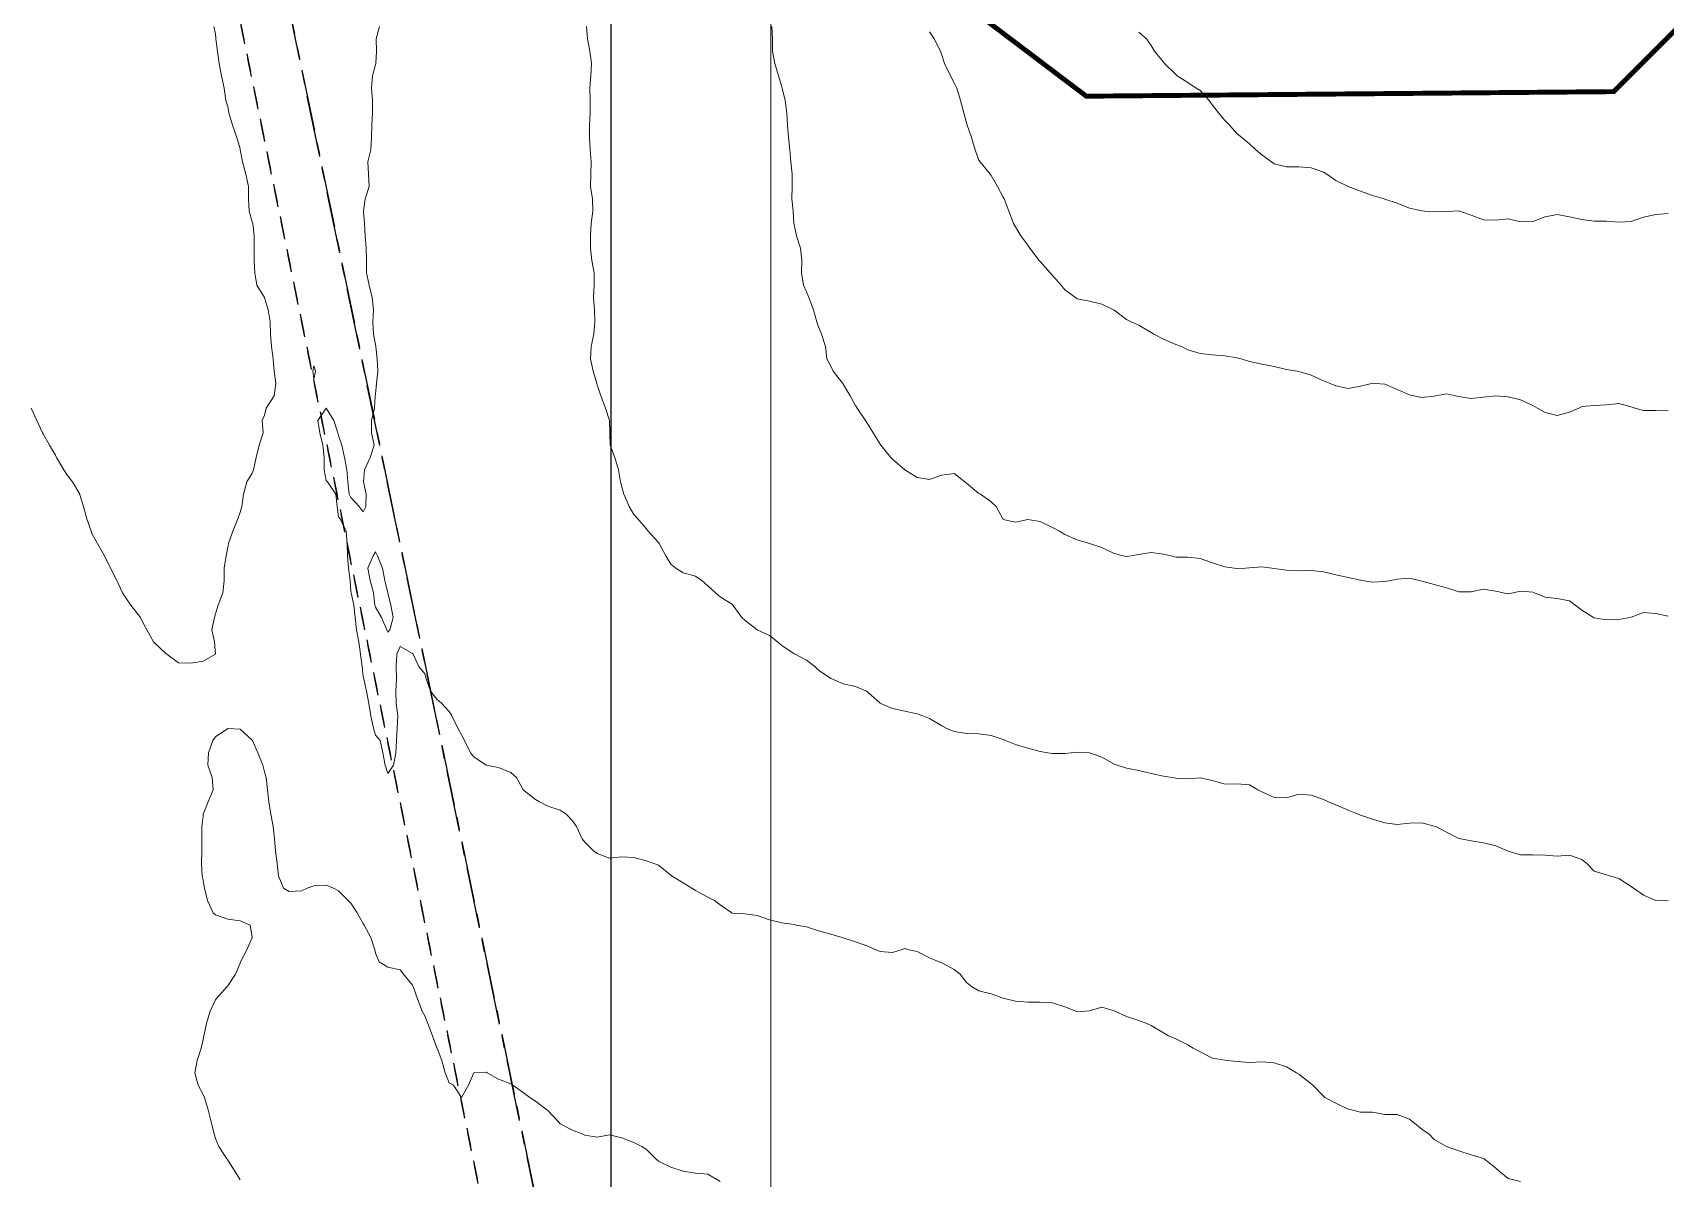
# Model space of a CAD drawing. Header units: centimetres. Extents: x 0 to 642158, y -847 to 649707.
# Drawn here: x 617236.8 to 617303.1, y 620994 to 621040.5 of the extents above; entities that cross this region are included whole.
import ezdxf

# ---------------------------------------------------------------- set-up
doc = ezdxf.new("R2010")
doc.units = ezdxf.units.CM
doc.header["$MEASUREMENT"] = 0
doc.linetypes.add('CENTERX2', pattern=[4, 2.5, -0.5, 0.5, -0.5])
doc.linetypes.add('JIS_02_0.7', pattern=[1.35, 0.75, -0.6])
for name, color, linetype, lineweight in [('MEV_grille', 254, 'Continuous', 9), ('MEV_layout inondation', 5, 'Continuous', 15), ('WAL_parcellaire agricole', 7, 'JIS_02_0.7', 25), ('WAL_topographie 0.5', 253, 'Continuous', 20)]:
    doc.layers.add(name, color=color, linetype=linetype, lineweight=lineweight)
doc.layers.add('SPW_parcellaire cadastral', color=7, linetype='CENTERX2', lineweight=25, true_color=0xff0542)
picture_1 = doc.add_image_def('image2.png', size_in_pixel=(6614, 11023))

# ---------------------------------------------------------------- blocks, each defined once
blk = doc.blocks.new('*U112')
at = {"layer": 'MEV_grille', "transparency": 33554687}
blk.add_lwpolyline([(0, 1825.476), (0, -1825.476)], dxfattribs=at)
blk = doc.blocks.new('*U113')
at = {"layer": 'MEV_grille', "color": 0, "linetype": 'ByBlock', "lineweight": -2, "transparency": 16777216}
blk.add_blockref('*U112', (1900, 0), dxfattribs=at)

msp = doc.modelspace()

# ---------------------------------------------------------------- linework, layer by layer
at = {"layer": 'MEV_layout inondation', "const_width": 0.2}
msp.add_lwpolyline([(617233.162, 621073.07), (617279.62, 621037.923), (617301.038, 621038.108), (617317.026, 621054.071), (617332.891, 621066.247), (617360.616, 621077.783), (617386.097, 621081.307), (617385.282, 621128.89), (617342.794, 621116.453), (617327.77, 621093.924), (617313.451, 621089.7), (617284.343, 621088.996), (617234.522, 621104.967)], dxfattribs=at)
at = {"layer": 'SPW_parcellaire cadastral'}
for points in [[(617250.309, 621080.85), (617282.32, 621061.105), (617305.474, 621063.923), (617325.161, 621073.014), (617363.64, 620922.52), (617280.432, 620881.446), (617280.13, 620882.72), (617241.275, 621070.317), (617237.43, 621089.618), (617250.309, 621080.85)], [(617241.275, 621070.317), (617280.13, 620882.72), (617280.432, 620881.446), (617281.442, 620877.166), (617193.589, 620834.551), (617195.609, 620842.354), (617187.498, 620892.108), (617169.495, 620968.06), (617157.998, 621018.267), (617167.025, 621022.532), (617176.672, 621027.88), (617180.083, 621036.101), (617179.433, 621040.006), (617177.873, 621042.565), (617175.726, 621044.879), (617170.605, 621047.194), (617169.567, 621047.434), (617241.275, 621070.317)]]:
    msp.add_lwpolyline(points, dxfattribs=at)
at = {"layer": 'WAL_parcellaire agricole'}
for points in [[(617162.989, 621080), (617224.114, 621083.582), (617235.553, 621081.796), (617243.404, 621078.126), (617246.13, 621076.604), (617241.847, 621073.918), (617239.848, 621067.418), (617278.187, 620880.011), (617223.873, 620853.918), (617197.875, 620841.915), (617191.536, 620886.581), (617200.368, 620901.915), (617203.699, 620913.915), (617198.198, 620922.414), (617191.865, 620924.08), (617188.697, 620939.413), (617176.811, 620939.879), (617163.873, 621009.697), (617170.861, 621017.803), (617179.796, 621028.171), (617179.795, 621038.537), (617166.85, 621056.909), (617162.989, 621080)], [(617278.187, 620880.011), (617239.848, 621067.418), (617240.759, 621070.383), (617246.763, 621069.321), (617265.9, 621058.638), (617274.759, 621054.491), (617281.985, 621050.595), (617284.099, 621049.92), (617292.105, 621048.92), (617293.6, 621048.921), (617301.599, 621049.922), (617303.352, 621050.418), (617314.539, 621055.508), (617351.545, 621073.898), (617356.679, 621076.098), (617392.688, 620992.603), (617415.36, 620945.773), (617305.655, 620892.875), (617278.187, 620880.011)]]:
    msp.add_lwpolyline(points, dxfattribs=at)
at = {"layer": 'WAL_topographie 0.5'}
for points in [[(617244.192, 621040.75), (617244.25, 621040.453), (617244.274, 621040.25), (617244.333, 621039.75), (617244.402, 621039.25), (617244.496, 621038.75), (617244.605, 621038.25), (617244.68, 621037.75), (617244.75, 621037.505), (617244.797, 621037.25), (617244.95, 621036.75), (617245.115, 621036.25), (617245.25, 621035.778), (617245.256, 621035.75), (617245.347, 621035.25), (617245.488, 621034.75), (617245.589, 621034.25), (617245.596, 621033.75), (617245.627, 621033.25), (617245.75, 621032.821), (617245.765, 621032.75), (617245.829, 621032.25), (617245.821, 621031.75), (617245.825, 621031.25), (617245.846, 621030.75), (617245.933, 621030.25), (617246.246, 621029.75), (617246.25, 621029.744), (617246.4, 621029.25), (617246.478, 621028.75), (617246.482, 621028.25), (617246.529, 621027.75), (617246.6, 621027.25), (617246.641, 621026.75), (617246.707, 621026.25), (617246.637, 621025.75), (617246.311, 621025.25), (617246.25, 621024.958), (617246.154, 621024.75), (617246.185, 621024.25), (617246.026, 621023.75), (617245.9, 621023.25), (617245.804, 621022.75), (617245.75, 621022.613), (617245.528, 621022.25), (617245.39, 621021.75), (617245.324, 621021.25), (617245.25, 621021.028), (617245.167, 621020.75), (617244.964, 621020.25), (617244.776, 621019.75), (617244.75, 621019.583), (617244.691, 621019.25), (617244.603, 621018.75), (617244.602, 621018.25), (617244.553, 621017.75), (617244.364, 621017.25), (617244.25, 621016.887), (617244.207, 621016.75), (617244.107, 621016.25), (617244.208, 621015.75), (617244.25, 621015.251), (617244.25, 621015.25), (617244.25, 621015.25), (617243.75, 621014.964), (617243.25, 621014.883), (617242.75, 621014.902), (617242.279, 621015.25), (617242.25, 621015.273), (617241.75, 621015.736), (617241.734, 621015.75), (617241.46, 621016.25), (617241.25, 621016.656), (617241.202, 621016.75), (617240.809, 621017.25), (617240.75, 621017.337), (617240.471, 621017.75), (617240.25, 621018.25), (617240.25, 621018.25), (617239.988, 621018.75), (617239.75, 621019.25), (617239.75, 621019.25), (617239.464, 621019.75), (617239.25, 621020.125), (617239.202, 621020.25), (617239.033, 621020.75), (617238.893, 621021.25), (617238.75, 621021.728), (617238.743, 621021.75), (617238.45, 621022.25), (617238.25, 621022.515), (617238.097, 621022.75), (617237.798, 621023.25), (617237.75, 621023.335), (617237.511, 621023.75), (617237.25, 621024.212), (617237.228, 621024.25), (617237, 621024.75), (617236.764, 621025.25)], [(617250.911, 621040.75), (617250.774, 621040.25), (617250.788, 621039.75), (617250.764, 621039.25), (617250.75, 621039.208), (617250.63, 621038.75), (617250.596, 621038.25), (617250.625, 621037.75), (617250.631, 621037.25), (617250.601, 621036.75), (617250.589, 621036.25), (617250.563, 621035.75), (617250.441, 621035.25), (617250.47, 621034.75), (617250.491, 621034.25), (617250.338, 621033.75), (617250.262, 621033.25), (617250.299, 621032.75), (617250.338, 621032.25), (617250.375, 621031.75), (617250.386, 621031.25), (617250.39, 621030.75), (617250.5, 621030.25), (617250.623, 621029.75), (617250.665, 621029.25), (617250.643, 621028.75), (617250.67, 621028.25), (617250.75, 621027.841), (617250.77, 621027.75), (617250.823, 621027.25), (617250.848, 621026.75), (617250.799, 621026.25), (617250.75, 621025.822), (617250.736, 621025.75), (617250.715, 621025.25), (617250.589, 621024.75), (617250.589, 621024.25), (617250.692, 621023.75), (617250.533, 621023.25), (617250.307, 621022.75), (617250.264, 621022.25), (617250.368, 621021.75), (617250.365, 621021.25), (617250.25, 621021.036), (617250.083, 621021.25), (617249.75, 621021.625), (617249.679, 621021.75), (617249.632, 621022.25), (617249.594, 621022.75), (617249.495, 621023.25), (617249.385, 621023.75), (617249.25, 621024.135), (617249.224, 621024.25), (617249.058, 621024.75), (617248.75, 621025.25), (617248.407, 621024.75), (617248.493, 621024.25), (617248.616, 621023.75), (617248.661, 621023.25), (617248.666, 621022.75), (617248.75, 621022.304), (617248.807, 621022.25), (617249.135, 621021.75), (617249.193, 621021.25), (617249.25, 621020.841), (617249.321, 621020.75), (617249.561, 621020.25), (617249.605, 621019.75), (617249.619, 621019.25), (617249.659, 621018.75), (617249.722, 621018.25), (617249.75, 621017.8), (617249.765, 621017.75), (617249.867, 621017.25), (617249.931, 621016.75), (617249.985, 621016.25), (617250.074, 621015.75), (617250.145, 621015.25), (617250.205, 621014.75), (617250.25, 621014.343), (617250.281, 621014.25), (617250.386, 621013.75), (617250.48, 621013.25), (617250.558, 621012.75), (617250.671, 621012.25), (617250.75, 621011.965), (617250.937, 621011.75), (617251.05, 621011.25), (617251.148, 621010.75), (617251.25, 621010.412), (617251.49, 621010.75), (617251.583, 621011.25), (617251.601, 621011.75), (617251.634, 621012.25), (617251.656, 621012.75), (617251.596, 621013.25), (617251.574, 621013.75), (617251.609, 621014.25), (617251.589, 621014.75), (617251.618, 621015.25), (617251.75, 621015.562), (617252.25, 621015.283), (617252.288, 621015.25), (617252.517, 621014.75), (617252.75, 621014.459), (617252.816, 621014.25), (617252.992, 621013.75), (617253.25, 621013.43), (617253.446, 621013.25), (617253.75, 621012.932), (617253.85, 621012.75), (617254.094, 621012.25), (617254.25, 621011.972), (617254.361, 621011.75), (617254.616, 621011.25), (617254.75, 621011.088), (617255.25, 621010.75), (617255.25, 621010.75), (617255.75, 621010.65), (617256.25, 621010.446), (617256.475, 621010.25), (617256.75, 621009.75), (617256.75, 621009.75), (617257.25, 621009.355), (617257.417, 621009.25), (617257.75, 621009.083), (617258.25, 621008.924), (617258.5, 621008.75), (617258.75, 621008.483), (617258.917, 621008.25), (617259.143, 621007.75), (617259.25, 621007.619), (617259.619, 621007.25), (617259.75, 621007.159), (617260.25, 621006.967), (617260.75, 621007.024), (617261.25, 621006.992), (617261.75, 621006.857), (617262.05, 621006.75), (617262.25, 621006.687), (617262.75, 621006.27), (617262.769, 621006.25), (617263.25, 621005.967), (617263.595, 621005.75), (617263.75, 621005.652), (617264.25, 621005.388), (617264.521, 621005.25), (617264.75, 621005.078), (617265.227, 621004.75), (617265.25, 621004.737), (617265.75, 621004.705), (617266.25, 621004.637), (617266.75, 621004.456), (617267.25, 621004.347), (617267.75, 621004.268), (617267.834, 621004.25), (617268.25, 621004.184), (617268.75, 621004.014), (617269.25, 621003.886), (617269.7, 621003.75), (617269.75, 621003.737), (617270.25, 621003.562), (617270.75, 621003.387), (617271.073, 621003.25), (617271.25, 621003.179), (617271.75, 621003.141), (617272.1, 621003.25), (617272.25, 621003.297), (617272.417, 621003.25), (617272.75, 621003.171), (617273.25, 621002.913), (617273.645, 621002.75), (617273.75, 621002.712), (617274.25, 621002.448), (617274.493, 621002.25), (617274.75, 621001.917), (617274.964, 621001.75), (617275.25, 621001.574), (617275.75, 621001.458), (617276.25, 621001.278), (617276.35, 621001.25), (617276.75, 621001.157), (617277.25, 621001.118), (617277.75, 621001.114), (617278.25, 621001.096), (617278.75, 621000.932), (617279.194, 621000.75), (617279.25, 621000.718), (617279.583, 621000.75), (617279.75, 621000.767), (617280.25, 621000.908), (617280.75, 621000.761), (617280.778, 621000.75), (617281.25, 621000.537), (617281.75, 621000.379), (617282.083, 621000.25), (617282.25, 621000.163), (617282.75, 620999.875), (617282.964, 620999.75), (617283.25, 620999.621), (617283.75, 620999.382), (617283.954, 620999.25), (617284.25, 620999.099), (617284.75, 620998.848), (617285.25, 620998.76), (617285.35, 620998.75), (617285.75, 620998.706), (617286.25, 620998.664), (617286.75, 620998.698), (617287.25, 620998.647), (617287.75, 620998.493), (617288.159, 620998.25), (617288.25, 620998.191), (617288.75, 620997.806), (617288.825, 620997.75), (617289.25, 620997.303), (617289.309, 620997.25), (617289.75, 620997.008), (617290.25, 620996.776), (617290.393, 620996.75), (617290.75, 620996.654), (617291.25, 620996.645), (617291.75, 620996.55), (617292.25, 620996.547), (617292.75, 620996.364), (617292.882, 620996.25), (617293.25, 620995.958), (617293.544, 620995.75), (617293.75, 620995.544), (617294.25, 620995.25), (617294.25, 620995.25), (617294.75, 620995.083), (617295.25, 620994.91), (617295.75, 620994.766), (617295.774, 620994.75), (617296.25, 620994.38), (617296.39, 620994.25), (617296.75, 620993.96), (617297.25, 620993.828)], [(617259.327, 621040.75), (617259.366, 621040.25), (617259.46, 621039.75), (617259.53, 621039.25), (617259.496, 621038.75), (617259.457, 621038.25), (617259.471, 621037.75), (617259.47, 621037.25), (617259.441, 621036.75), (617259.443, 621036.25), (617259.471, 621035.75), (617259.508, 621035.25), (617259.496, 621034.75), (617259.485, 621034.25), (617259.559, 621033.75), (617259.576, 621033.25), (617259.515, 621032.75), (617259.49, 621032.25), (617259.482, 621031.75), (617259.542, 621031.25), (617259.636, 621030.75), (617259.638, 621030.25), (617259.606, 621029.75), (617259.64, 621029.25), (617259.662, 621028.75), (617259.62, 621028.25), (617259.517, 621027.75), (617259.482, 621027.25), (617259.587, 621026.75), (617259.741, 621026.25), (617259.75, 621026.2), (617259.9, 621025.75), (617260.094, 621025.25), (617260.25, 621024.75), (617260.25, 621024.75), (617260.264, 621024.25), (617260.279, 621023.75), (617260.468, 621023.25), (617260.617, 621022.75), (617260.708, 621022.25), (617260.75, 621022.058), (617260.833, 621021.75), (617261.057, 621021.25), (617261.25, 621020.923), (617261.411, 621020.75), (617261.75, 621020.354), (617261.831, 621020.25), (617262.25, 621019.786), (617262.271, 621019.75), (617262.543, 621019.25), (617262.75, 621018.91), (617262.95, 621018.75), (617263.25, 621018.556), (617263.75, 621018.426), (617264, 621018.25), (617264.25, 621018.028), (617264.563, 621017.75), (617264.75, 621017.589), (617265.25, 621017.269), (617265.271, 621017.25), (617265.635, 621016.75), (617265.75, 621016.635), (617266.25, 621016.25), (617266.25, 621016.25), (617266.75, 621016.014), (617267.078, 621015.75), (617267.25, 621015.607), (617267.75, 621015.27), (617267.798, 621015.25), (617268.25, 621015.013), (617268.6, 621014.75), (617268.75, 621014.6), (617269.25, 621014.269), (617269.283, 621014.25), (617269.75, 621014.05), (617270.25, 621013.947), (617270.691, 621013.75), (617270.75, 621013.718), (617271.25, 621013.266), (617271.274, 621013.25), (617271.75, 621013.042), (617272.25, 621012.933), (617272.75, 621012.825), (617272.984, 621012.75), (617273.25, 621012.647), (617273.75, 621012.343), (617273.932, 621012.25), (617274.25, 621012.107), (617274.75, 621012.033), (617275.25, 621012.014), (617275.75, 621011.952), (617276.25, 621011.788), (617276.338, 621011.75), (617276.75, 621011.583), (617277.25, 621011.431), (617277.75, 621011.304), (617278.062, 621011.25), (617278.25, 621011.215), (617278.75, 621011.226), (617279, 621011.25), (617279.25, 621011.273), (617279.75, 621011.25), (617279.75, 621011.25), (617280.25, 621011.073), (617280.75, 621010.785), (617280.875, 621010.75), (617281.25, 621010.628), (617281.75, 621010.53), (617282.25, 621010.413), (617282.75, 621010.303), (617283.107, 621010.25), (617283.25, 621010.219), (617283.75, 621010.194), (617284.25, 621010.232), (617284.75, 621010.125), (617285.25, 621009.972), (617285.75, 621009.987), (617286.25, 621009.952), (617286.59, 621009.75), (617286.75, 621009.668), (617287.25, 621009.43), (617287.75, 621009.424), (617288.25, 621009.567), (617288.75, 621009.523), (617289.25, 621009.35), (617289.46, 621009.25), (617289.75, 621009.13), (617290.25, 621008.917), (617290.667, 621008.75), (617290.75, 621008.716), (617291.25, 621008.546), (617291.75, 621008.404), (617292.25, 621008.331), (617292.75, 621008.387), (617293.25, 621008.398), (617293.75, 621008.274), (617293.813, 621008.25), (617294.25, 621008.017), (617294.75, 621007.767), (617294.833, 621007.75), (617295.25, 621007.676), (617295.75, 621007.588), (617296.25, 621007.462), (617296.75, 621007.25), (617296.75, 621007.25), (617297.25, 621007.099), (617297.75, 621007.107), (617298.25, 621007.088), (617298.75, 621007.043), (617299.25, 621007.089), (617299.75, 621006.917), (617299.95, 621006.75), (617300.25, 621006.437), (617300.75, 621006.291), (617300.875, 621006.25), (617301.25, 621006.14), (617301.75, 621005.81), (617301.838, 621005.75), (617302.25, 621005.458), (617302.75, 621005.25), (617302.751, 621005.25), (617303.25, 621005.229)], [(617266.844, 621040.75), (617266.881, 621040.25), (617266.88, 621039.75), (617266.969, 621039.25), (617267.113, 621038.75), (617267.25, 621038.303), (617267.264, 621038.25), (617267.392, 621037.75), (617267.461, 621037.25), (617267.484, 621036.75), (617267.529, 621036.25), (617267.583, 621035.75), (617267.625, 621035.25), (617267.677, 621034.75), (617267.67, 621034.25), (617267.661, 621033.75), (617267.709, 621033.25), (617267.74, 621032.75), (617267.75, 621032.704), (617267.856, 621032.25), (617268.01, 621031.75), (617268.072, 621031.25), (617268.048, 621030.75), (617268.138, 621030.25), (617268.25, 621029.979), (617268.345, 621029.75), (617268.545, 621029.25), (617268.682, 621028.75), (617268.75, 621028.55), (617268.863, 621028.25), (617269.027, 621027.75), (617269.088, 621027.25), (617269.25, 621026.954), (617269.344, 621026.75), (617269.731, 621026.25), (617269.75, 621026.223), (617270.032, 621025.75), (617270.25, 621025.364), (617270.315, 621025.25), (617270.657, 621024.75), (617270.75, 621024.594), (617270.958, 621024.25), (617271.25, 621023.78), (617271.278, 621023.75), (617271.686, 621023.25), (617271.75, 621023.18), (617272.25, 621022.75), (617272.25, 621022.75), (617272.75, 621022.427), (617273.25, 621022.347), (617273.75, 621022.528), (617274.25, 621022.6), (617274.687, 621022.25), (617274.75, 621022.205), (617275.25, 621021.783), (617275.319, 621021.75), (617275.75, 621021.445), (617275.966, 621021.25), (617276.228, 621020.75), (617276.25, 621020.725), (617276.75, 621020.618), (617277.25, 621020.729), (617277.75, 621020.643), (617278.25, 621020.395), (617278.526, 621020.25), (617278.75, 621020.115), (617279.25, 621019.899), (617279.75, 621019.75), (617279.75, 621019.75), (617280.25, 621019.59), (617280.75, 621019.339), (617281.113, 621019.25), (617281.25, 621019.221), (617281.438, 621019.25), (617281.75, 621019.299), (617282.25, 621019.383), (617282.75, 621019.324), (617283.05, 621019.25), (617283.25, 621019.2), (617283.75, 621019.196), (617284.25, 621019.143), (617284.75, 621018.961), (617285.25, 621018.798), (617285.625, 621018.75), (617285.75, 621018.732), (617286.083, 621018.75), (617286.25, 621018.758), (617286.75, 621018.797), (617287.15, 621018.75), (617287.25, 621018.74), (617287.75, 621018.662), (617288.25, 621018.644), (617288.75, 621018.66), (617289.25, 621018.594), (617289.75, 621018.481), (617290.25, 621018.37), (617290.75, 621018.259), (617290.812, 621018.25), (617291.25, 621018.183), (617291.75, 621018.202), (617291.958, 621018.25), (617292.25, 621018.307), (617292.75, 621018.345), (617293.143, 621018.25), (617293.25, 621018.226), (617293.75, 621018.086), (617294.25, 621017.948), (617294.75, 621017.784), (617295.25, 621017.793), (617295.75, 621017.9), (617296.25, 621017.811), (617296.55, 621017.75), (617296.75, 621017.706), (617296.95, 621017.75), (617297.25, 621017.815), (617297.75, 621017.779), (617297.822, 621017.75), (617298.25, 621017.577), (617298.75, 621017.516), (617299.25, 621017.428), (617299.479, 621017.25), (617299.75, 621017.039), (617300.214, 621016.75), (617300.25, 621016.731), (617300.75, 621016.654), (617301.25, 621016.663), (617301.694, 621016.75), (617301.75, 621016.763), (617302.25, 621016.942), (617302.75, 621016.91), (617303.25, 621016.8)], [(617273.25, 621040.538), (617273.436, 621040.25), (617273.698, 621039.75), (617273.75, 621039.592), (617273.86, 621039.25), (617274.11, 621038.75), (617274.25, 621038.47), (617274.356, 621038.25), (617274.513, 621037.75), (617274.65, 621037.25), (617274.75, 621036.844), (617274.783, 621036.75), (617274.962, 621036.25), (617275.112, 621035.75), (617275.25, 621035.329), (617275.304, 621035.25), (617275.719, 621034.75), (617275.75, 621034.704), (617276.02, 621034.25), (617276.25, 621033.825), (617276.283, 621033.75), (617276.479, 621033.25), (617276.667, 621032.75), (617276.75, 621032.617), (617276.966, 621032.25), (617277.25, 621031.869), (617277.333, 621031.75), (617277.71, 621031.25), (617277.75, 621031.206), (617278.154, 621030.75), (617278.25, 621030.644), (617278.599, 621030.25), (617278.75, 621030.06), (617279.183, 621029.75), (617279.25, 621029.697), (617279.75, 621029.601), (617280.25, 621029.479), (617280.721, 621029.25), (617280.75, 621029.235), (617281.25, 621028.85), (617281.445, 621028.75), (617281.75, 621028.622), (617282.25, 621028.321), (617282.361, 621028.25), (617282.75, 621028.048), (617283.25, 621027.838), (617283.483, 621027.75), (617283.75, 621027.621), (617284.25, 621027.471), (617284.75, 621027.417), (617285.25, 621027.375), (617285.75, 621027.288), (617285.904, 621027.25), (617286.25, 621027.148), (617286.75, 621027.037), (617287.25, 621026.94), (617287.75, 621026.816), (617288.187, 621026.75), (617288.25, 621026.742), (617288.75, 621026.593), (617289.25, 621026.364), (617289.521, 621026.25), (617289.75, 621026.158), (617290.25, 621026.046), (617290.75, 621026.138), (617291.208, 621026.25), (617291.25, 621026.26), (617291.375, 621026.25), (617291.75, 621026.218), (617292.25, 621026.013), (617292.75, 621025.792), (617292.929, 621025.75), (617293.25, 621025.677), (617293.75, 621025.74), (617293.806, 621025.75), (617294.25, 621025.825), (617294.613, 621025.75), (617294.75, 621025.724), (617295.25, 621025.642), (617295.75, 621025.697), (617296.25, 621025.75), (617296.25, 621025.75), (617296.25, 621025.75), (617296.75, 621025.715), (617297.25, 621025.593), (617297.75, 621025.364), (617297.947, 621025.25), (617298.25, 621025.078), (617298.75, 621024.954), (617299.25, 621025.083), (617299.618, 621025.25), (617299.75, 621025.31), (617300.25, 621025.352), (617300.75, 621025.382), (617301.25, 621025.438), (617301.75, 621025.306), (617301.906, 621025.25), (617302.25, 621025.154), (617302.75, 621025.154), (617303.25, 621025.141)], [(617281.75, 621040.521), (617282.06, 621040.25), (617282.25, 621039.984), (617282.39, 621039.75), (617282.75, 621039.3), (617282.792, 621039.25), (617283.25, 621038.81), (617283.313, 621038.75), (617283.75, 621038.474), (617284.077, 621038.25), (617284.25, 621038.158), (617284.607, 621037.75), (617284.75, 621037.56), (617284.986, 621037.25), (617285.25, 621036.941), (617285.434, 621036.75), (617285.75, 621036.39), (617285.932, 621036.25), (617286.25, 621035.988), (617286.507, 621035.75), (617286.75, 621035.541), (617287.141, 621035.25), (617287.25, 621035.181), (617287.75, 621035.052), (617288.25, 621035.052), (617288.75, 621035.017), (617289.25, 621034.843), (617289.393, 621034.75), (617289.75, 621034.494), (617290.25, 621034.25), (617290.25, 621034.25), (617290.75, 621034.058), (617291.25, 621033.887), (617291.717, 621033.75), (617291.75, 621033.741), (617292.25, 621033.571), (617292.75, 621033.38), (617293.25, 621033.263), (617293.375, 621033.25), (617293.75, 621033.226), (617294.25, 621033.242), (617294.5, 621033.25), (617294.75, 621033.261), (617294.774, 621033.25), (617295.25, 621033.083), (617295.75, 621032.896), (617296.25, 621032.893), (617296.75, 621032.934), (617297.25, 621032.819), (617297.75, 621032.837), (617298.25, 621033.024), (617298.75, 621033.116), (617299.25, 621033.028), (617299.75, 621032.913), (617300.25, 621032.85), (617300.75, 621032.841), (617301.25, 621032.805), (617301.75, 621032.83), (617302.25, 621033.009), (617302.75, 621033.118), (617303.25, 621033.156)], [(617248.25, 621026.429), (617248.312, 621026.75), (617248.25, 621026.964), (617248.203, 621026.75), (617248.25, 621026.429)], [(617251.333, 621016.25), (617251.25, 621016.15), (617251.217, 621016.25), (617251, 621016.75), (617250.75, 621017.159), (617250.724, 621017.25), (617250.673, 621017.75), (617250.533, 621018.25), (617250.438, 621018.75), (617250.655, 621019.25), (617250.75, 621019.417), (617250.827, 621019.25), (617251.038, 621018.75), (617251.132, 621018.25), (617251.25, 621017.75), (617251.25, 621017.75), (617251.381, 621017.25), (617251.475, 621016.75), (617251.333, 621016.25)], [(617245.25, 620993.905), (617245.037, 620994.25), (617244.75, 620994.703), (617244.717, 620994.75), (617244.388, 620995.25), (617244.25, 620995.583), (617244.194, 620995.75), (617244.083, 620996.25), (617243.961, 620996.75), (617243.805, 620997.25), (617243.75, 620997.371), (617243.555, 620997.75), (617243.412, 620998.25), (617243.509, 620998.75), (617243.666, 620999.25), (617243.75, 620999.607), (617243.779, 620999.75), (617243.892, 621000.25), (617244.039, 621000.75), (617244.25, 621001.206), (617244.278, 621001.25), (617244.723, 621001.75), (617244.75, 621001.784), (617245.061, 621002.25), (617245.25, 621002.696), (617245.273, 621002.75), (617245.521, 621003.25), (617245.75, 621003.75), (617245.667, 621004.25), (617245.25, 621004.424), (617244.75, 621004.491), (617244.25, 621004.659), (617244.162, 621004.75), (617243.933, 621005.25), (617243.814, 621005.75), (617243.75, 621006.058), (617243.718, 621006.25), (617243.687, 621006.75), (617243.702, 621007.25), (617243.702, 621007.75), (617243.699, 621008.25), (617243.75, 621008.688), (617243.759, 621008.75), (617243.958, 621009.25), (617244.165, 621009.75), (617244.113, 621010.25), (617243.944, 621010.75), (617243.971, 621011.25), (617244.144, 621011.75), (617244.25, 621011.901), (617244.75, 621012.236), (617245.25, 621012.207), (617245.75, 621011.767), (617245.76, 621011.75), (617245.967, 621011.25), (617246.177, 621010.75), (617246.25, 621010.481), (617246.309, 621010.25), (617246.369, 621009.75), (617246.427, 621009.25), (617246.503, 621008.75), (617246.591, 621008.25), (617246.645, 621007.75), (617246.697, 621007.25), (617246.75, 621006.85), (617246.763, 621006.75), (617246.814, 621006.25), (617247.021, 621005.75), (617247.25, 621005.607), (617247.75, 621005.645), (617247.979, 621005.75), (617248.25, 621005.847), (617248.75, 621005.867), (617249.052, 621005.75), (617249.25, 621005.645), (617249.645, 621005.25), (617249.75, 621005.135), (617250.014, 621004.75), (617250.25, 621004.31), (617250.288, 621004.25), (617250.563, 621003.75), (617250.731, 621003.25), (617250.75, 621003.113), (617250.904, 621002.75), (617251.25, 621002.536), (617251.75, 621002.429), (617251.885, 621002.25), (617252.25, 621001.81), (617252.279, 621001.75), (617252.456, 621001.25), (617252.652, 621000.75), (617252.75, 621000.565), (617252.883, 621000.25), (617253.073, 620999.75), (617253.25, 620999.263), (617253.258, 620999.25), (617253.441, 620998.75), (617253.577, 620998.25), (617253.75, 620997.837), (617253.917, 620997.75), (617254.25, 620997.25), (617254.529, 620997.75), (617254.75, 620998.25), (617254.75, 620998.25), (617255.25, 620998.278), (617255.292, 620998.25), (617255.75, 620997.988), (617256.25, 620997.795), (617256.333, 620997.75), (617256.75, 620997.447), (617257.021, 620997.25), (617257.25, 620997.097), (617257.713, 620996.75), (617257.75, 620996.719), (617258.191, 620996.25), (617258.25, 620996.181), (617258.75, 620995.917), (617259.179, 620995.75), (617259.25, 620995.71), (617259.75, 620995.629), (617260.25, 620995.722), (617260.75, 620995.604), (617261.25, 620995.413), (617261.568, 620995.25), (617261.75, 620995.139), (617262.139, 620994.75), (617262.25, 620994.659), (617262.75, 620994.417), (617263.25, 620994.25), (617263.25, 620994.25), (617263.75, 620994.173), (617264.25, 620994.128), (617264.75, 620993.836)]]:
    msp.add_lwpolyline(points, dxfattribs=at)

# ---------------------------------------------------------------- block references
at = {"layer": 'MEV_grille', "transparency": 33554687}
msp.add_blockref('*U113', (615366.814, 620593.644), dxfattribs=at)

# ---------------------------------------------------------------- pictures from other files: only their frames are drawn
image = msp.add_image(picture_1, insert=(616830.845, 620745.783), size_in_units=(429.466, 715.756), dxfattribs=dict(brightness=75))
image.dxf.flags = 7

doc.saveas('drawing.dxf')
